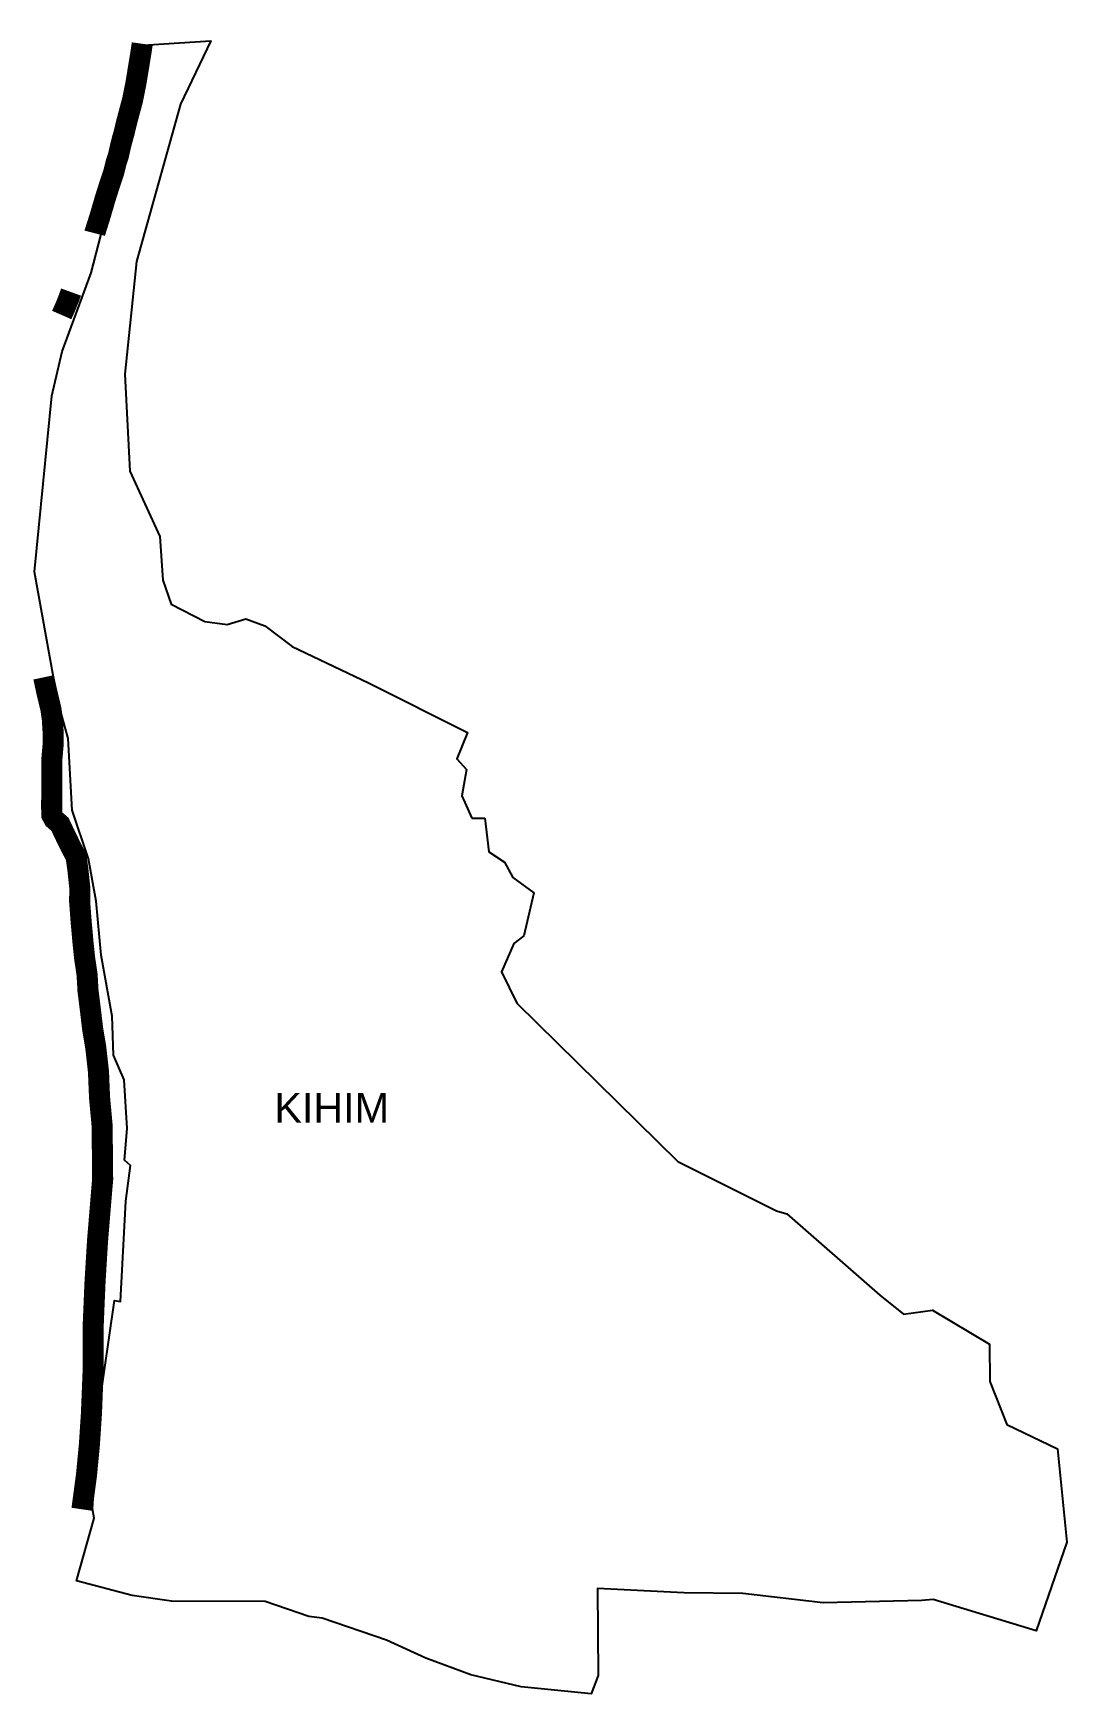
# Model space of a CAD drawing. Header units: metres. Extents: x 274704 to 277157, y 2070875 to 2074814.
import ezdxf

# ---------------------------------------------------------------- set-up
doc = ezdxf.new("R2010")
doc.units = ezdxf.units.M
doc.header["$MEASUREMENT"] = 0
doc.layers.add('NATURALLY PROTECTED', color=3, linetype='Continuous')
doc.layers.add('village', color=3, linetype='Continuous')
doc.styles.get("Standard").update_dxf_attribs({"font": 'arial.ttf'})

msp = doc.modelspace()

# ---------------------------------------------------------------- linework, layer by layer
at = {"layer": 'NATURALLY PROTECTED', "color": 116, "true_color": 0x136734, "const_width": 50, "flags": 128}
for points in [[(274963.1, 2074788.5), (274961, 2074773.3), (274948.2, 2074695.2), (274940.5, 2074656.4), (274929.1, 2074613.7), (274923.8, 2074593.2), (274920.5, 2074578.9), (274916.9, 2074566), (274912.1, 2074547.9), (274908.9, 2074533.5), (274906.4, 2074522.6), (274901.8, 2074509.1), (274895.3, 2074483.2), (274884.1, 2074449.4), (274875, 2074420.6), (274862.6, 2074378.1), (274851.2, 2074342.2), (274850.4, 2074339.1)], [(274794.2, 2074199.6), (274788.1, 2074182.7), (274779.8, 2074162.3), (274773.5, 2074148.3), (274772.1, 2074145.1)], [(274729.3, 2073285.8), (274736.5, 2073251.8), (274746.3, 2073211), (274749.8, 2073186.9), (274751.9, 2073151.7), (274751.5, 2073124.5), (274748.3, 2073087.7), (274748.8, 2073059.1), (274748.3, 2073043.5), (274748.3, 2073004.9), (274748.2, 2072975.6), (274748.2, 2072975.6), (274748.5, 2072959.5), (274753.5, 2072949.7), (274767.8, 2072937.3), (274781.3, 2072909), (274795.3, 2072880.6), (274806.1, 2072860.3), (274810.2, 2072831.8), (274814.9, 2072787.2), (274814.6, 2072753.4), (274818, 2072707.9), (274822.6, 2072656.5), (274826.4, 2072620.3), (274832.3, 2072579.8), (274834.4, 2072542.8), (274838.6, 2072509.4), (274845.5, 2072451.7), (274852.9, 2072407.7), (274859.3, 2072350.3), (274861.8, 2072289.7), (274867.7, 2072225.1), (274868.5, 2072167.6), (274869.2, 2072095.6), (274863.1, 2072022.9), (274857, 2071948.5), (274851, 2071849.7), (274846.5, 2071742.4), (274846.4, 2071635.3), (274842.6, 2071540.3), (274837.8, 2071467), (274830.9, 2071394.3), (274821, 2071320.1), (274819.9, 2071312.6)]]:
    msp.add_lwpolyline(points, dxfattribs=at)
at = {"layer": 'village'}
msp.add_lwpolyline([(275745.5, 2072952), (275776, 2072951.4)], dxfattribs=at)
at = {"layer": 'village', "color": 3, "true_color": 0x00ff00}
for points in [[(277157.4, 2071234.4, 0), (277085, 2071024, 0), (276839.9, 2071098.6, 0), (276813.3, 2071095.9, 0), (276578.8, 2071090.4, 0), (276388.8, 2071112.6, 0), (276248.4, 2071114.6, 0), (276043.3, 2071124.5, 0), (276045.4, 2070918.6, 0), (276028.9, 2070875, 0), (275862.6, 2070891.3, 0), (275743.2, 2070919.6, 0), (275636.1, 2070959.3, 0), (275543.1, 2071001.9, 0), (275389.9, 2071054.6, 0), (275358.5, 2071058.1, 0), (275254.5, 2071094.2, 0), (275032.9, 2071094.6, 0), (274939.6, 2071107.9, 0), (274807.4, 2071142.9, 0), (274848.7, 2071291.4, 0), (274845.1, 2071313.5, 0), (274860.4, 2071550.3, 0), (274897.1, 2071807.7, 0), (274911.8, 2071805.7, 0), (274924.5, 2072043.6, 0), (274934.9, 2072128.3, 0), (274921.2, 2072140.7, 0), (274927.2, 2072215.4, 0), (274919.9, 2072331.1, 0), (274895.1, 2072389.3, 0), (274892.1, 2072481.8, 0), (274865.9, 2072626.8, 0), (274853.6, 2072755.1, 0), (274835.5, 2072855.6, 0), (274796.7, 2072970.7, 0), (274787.7, 2073141, 0), (274763.1, 2073229.3, 0), (274707.2, 2073536.1, 0), (274748.4, 2073953.3, 0), (274773.3, 2074058.7, 0), (274841.6, 2074244.8, 0), (274912.6, 2074517.5, 0), (274966, 2074785.3, 0), (275014.2, 2074788.7, 0), (275125.8, 2074795.4, 0), (275053.7, 2074645.5, 0), (274949.4, 2074271.8, 0), (274921.9, 2074005.1, 0), (274934, 2073774.4, 0), (275004.9, 2073619.5, 0), (275011.8, 2073516.5, 0), (275032.1, 2073459.5, 0), (275111.4, 2073418.6, 0), (275164.7, 2073411.1, 0), (275209.3, 2073424.9, 0), (275254.3, 2073408, 0), (275318.6, 2073359.2, 0), (275500.2, 2073272.6, 0), (275735.3, 2073154.6, 0), (275710.1, 2073092.2, 0), (275732.9, 2073067.4, 0), (275721.7, 2073004.8, 0), (275745.5, 2072952, 0)], [(275776, 2072951.4, 0), (275785.5, 2072871.7, 0), (275822.6, 2072847.3, 0), (275842.7, 2072811, 0), (275892.3, 2072774.6, 0), (275868.4, 2072672.9, 0), (275845.1, 2072654.9, 0), (275815.7, 2072587.1, 0), (275852.2, 2072513.3, 0), (276234, 2072137.8, 0), (276468.1, 2072020.6, 0), (276493.2, 2072013.3, 0), (276713.4, 2071820.3, 0), (276769.8, 2071775.7, 0), (276838.4, 2071785.2, 0), (276974, 2071704.6, 0), (276974.8, 2071615.5, 0), (277015.3, 2071513.3, 0), (277135, 2071456.2, 0), (277157.4, 2071234.4, 0)]]:
    msp.add_polyline3d(points, dxfattribs=at)

# ---------------------------------------------------------------- texts
at = {"color": 251, "true_color": 0x636466, "insert": (275276.5, 2072299.9), "char_height": 70.2, "attachment_point": 1}
msp.add_mtext_dynamic_manual_height_columns('KIHIM', width=64.25, gutter_width=1, heights=[0], dxfattribs=at)

doc.saveas('drawing.dxf')
